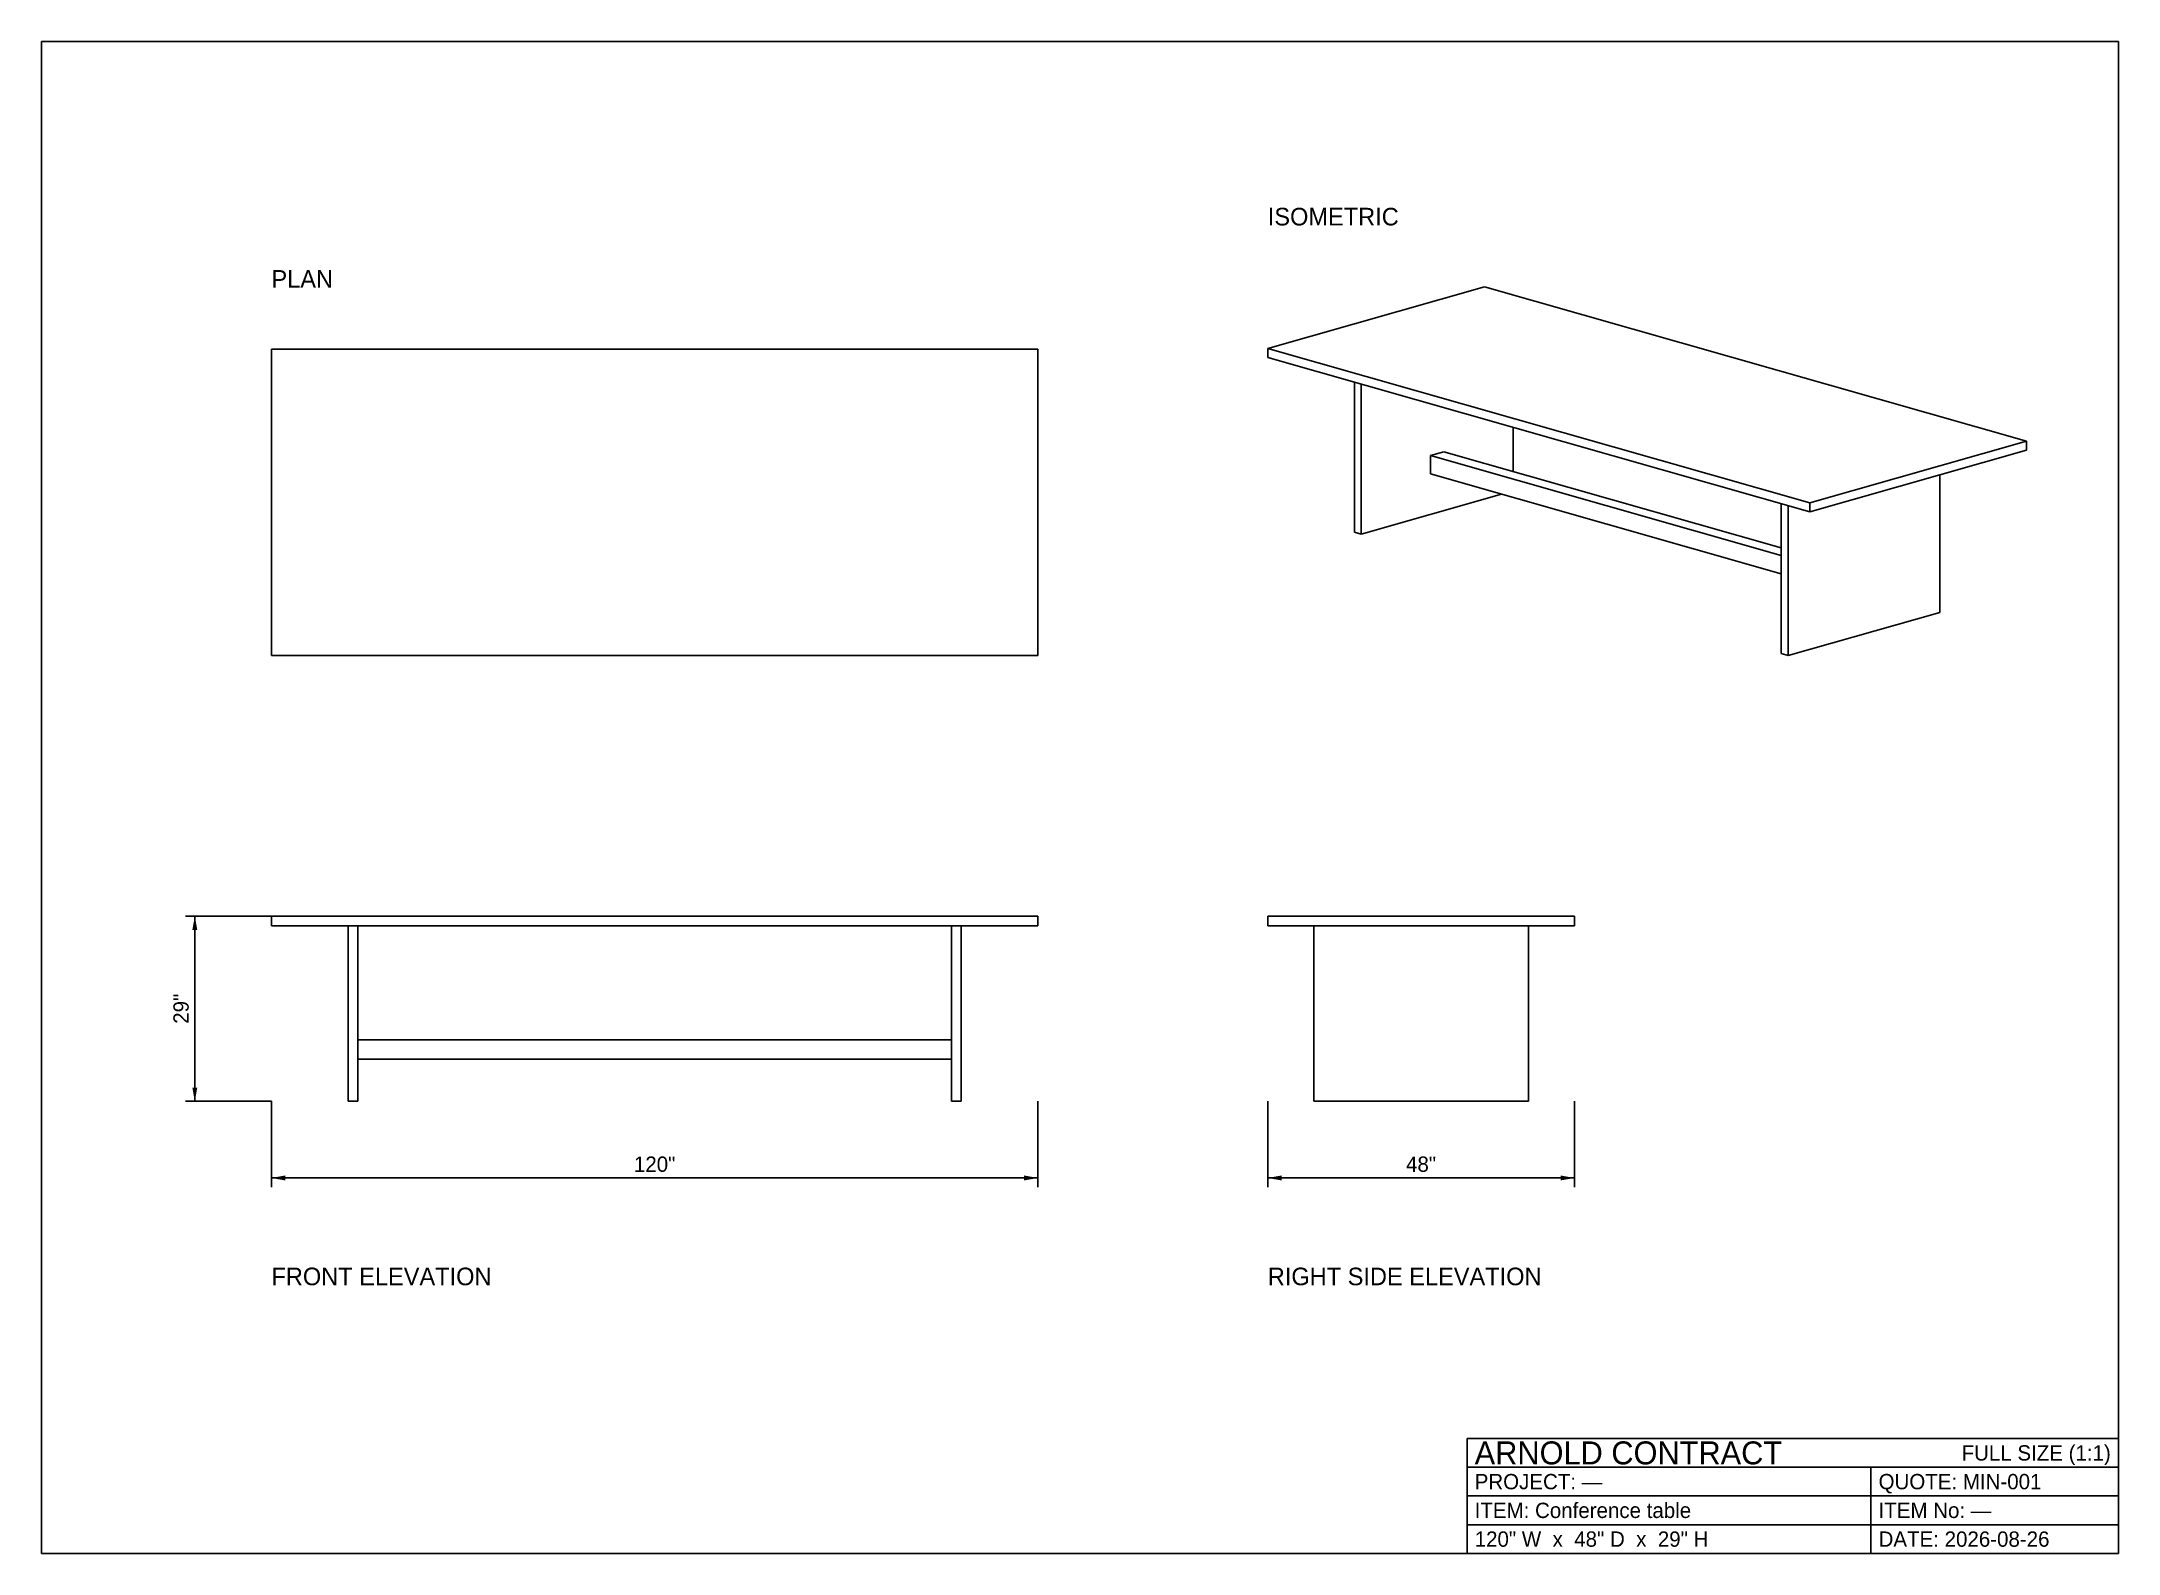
# Model space of a CAD drawing. Header units: inches. Extents: x -36 to 289, y -71 to 166.
import ezdxf
from ezdxf.enums import TextEntityAlignment as Align

# ---------------------------------------------------------------- set-up
doc = ezdxf.new("R2010")
doc.units = ezdxf.units.IN
doc.header["$MEASUREMENT"] = 0
for name, color, linetype in [('DIMS', 3, 'CONTINUOUS'), ('OUTLINE', 7, 'CONTINUOUS'), ('TITLE', 7, 'CONTINUOUS'), ('VIEWLABEL', 2, 'CONTINUOUS')]:
    doc.layers.add(name, color=color, linetype=linetype)

msp = doc.modelspace()

# ---------------------------------------------------------------- linework, layer by layer
at = {"layer": 'DIMS'}
for p, q in [((0, 29), (-13.44, 29)), ((-12, 0), (-12, 29)), ((0, 0), (-13.44, 0)), ((0, 0), (0, -13.44)), ((120, 0), (120, -13.44)), ((156, 0), (156, -13.44)), ((204, 0), (204, -13.44)), ((0, -12), (120, -12)), ((156, -12), (204, -12))]:
    msp.add_line(p, q, dxfattribs=at)
for points in [[(-12, 29), (-12.3888, 26.84), (-11.6112, 26.84)], [(-12, 0), (-11.6112, 2.16), (-12.3888, 2.16)], [(0, -12), (2.16, -12.3888), (2.16, -11.6112)], [(120, -12), (117.84, -11.6112), (117.84, -12.3888)], [(156, -12), (158.16, -12.3888), (158.16, -11.6112)], [(204, -12), (201.84, -11.6112), (201.84, -12.3888)]]:
    msp.add_solid(points, dxfattribs=at)
at = {"layer": 'OUTLINE'}
for p, q in [((189.941125, 127.554825), (156, 117.891954)), ((274.793939, 103.397648), (189.941125, 127.554825)), ((189.941125, 127.554825), (189.941125, 127.55462)), ((0, 117.8), (120, 117.8)), ((120, 117.8), (0, 117.8)), ((0, 117.8), (0, 117.8)), ((0, 117.8), (0, 69.8)), ((0, 117.8), (0, 69.8)), ((120, 117.8), (120, 117.8)), ((120, 117.8), (120, 69.8)), ((120, 117.8), (120, 69.8)), ((240.852814, 93.734778), (156, 117.891954)), ((156, 117.891954), (156, 116.454027)), ((156.000263, 116.454102), (156, 116.454027)), ((156, 116.454027), (240.852814, 92.29685)), ((169.57645, 112.589015), (169.57645, 89.125742)), ((170.63711, 88.823777), (170.63711, 112.28705)), ((194.395898, 98.649477), (194.395898, 105.523041)), ((183.577164, 101.729653), (181.455844, 101.125723)), ((236.398182, 85.483911), (181.455844, 101.125723)), ((181.455844, 101.125723), (181.455844, 98.249869)), ((236.398182, 86.69177), (183.577164, 101.729653)), ((183.577164, 101.729653), (183.577164, 101.729447)), ((274.793939, 103.397648), (240.852814, 93.734778)), ((274.793939, 101.959721), (240.852814, 92.29685)), ((274.793676, 101.959796), (274.793939, 101.959721)), ((274.793939, 101.959721), (274.793939, 103.397648)), ((181.456107, 98.249944), (181.455844, 98.249869)), ((181.455844, 98.249869), (236.398182, 82.608057)), ((261.217489, 76.56401), (261.217489, 98.094709)), ((192.601433, 95.076911), (170.63711, 88.823777)), ((236.398041, 93.565238), (236.398041, 70.101965)), ((237.458701, 69.8), (237.458701, 93.263274)), ((240.852814, 92.29685), (240.852814, 93.734778)), ((169.576713, 89.125816), (169.57645, 89.125742)), ((169.57645, 89.125742), (170.63711, 88.823777)), ((261.217489, 76.56401), (237.458701, 69.8)), ((261.217226, 76.564084), (261.217489, 76.56401)), ((0, 69.8), (120, 69.8)), ((120, 69.8), (0, 69.8)), ((0, 69.8), (0, 69.8)), ((120, 69.8), (120, 69.8)), ((236.398304, 70.10204), (236.398041, 70.101965)), ((236.398041, 70.101965), (237.458701, 69.8)), ((120, 29), (0, 29)), ((0, 29), (0, 27.5)), ((120, 29), (0, 29)), ((0, 29), (0, 27.5)), ((0, 29), (0, 29)), ((0, 27.5), (120, 27.5)), ((0, 27.5), (120, 27.5)), ((0, 27.5), (0, 27.5)), ((13.5, 27.5), (12, 27.5)), ((12, 27.5), (12, 0)), ((13.5, 27.5), (12, 27.5)), ((12, 27.5), (12, 0)), ((12, 27.5), (12, 27.5)), ((13.5, 0), (13.5, 27.5)), ((13.5, 0), (13.5, 27.5)), ((13.5, 27.5), (13.5, 27.5)), ((108, 27.5), (106.5, 27.5)), ((106.5, 27.5), (106.5, 0)), ((108, 27.5), (106.5, 27.5)), ((106.5, 27.5), (106.5, 0)), ((106.5, 27.5), (106.5, 27.5)), ((108, 0), (108, 27.5)), ((108, 0), (108, 27.5)), ((108, 27.5), (108, 27.5)), ((120, 27.5), (120, 29)), ((120, 27.5), (120, 29)), ((120, 29), (120, 29)), ((120, 27.5), (120, 27.5)), ((156, 27.5), (156, 29)), ((156, 29), (156, 29)), ((156, 29), (156, 27.5)), ((204, 29), (156, 29)), ((204, 29), (156, 29)), ((156, 27.5), (156, 27.5)), ((204, 27.5), (156, 27.5)), ((204, 27.5), (156, 27.5)), ((163.2, 0), (163.2, 27.5)), ((163.2, 27.5), (163.2, 27.5)), ((163.2, 27.5), (163.2, 0)), ((196.8, 27.5), (163.2, 27.5)), ((196.8, 27.5), (163.2, 27.5)), ((163.2, 0), (163.2, 27.5)), ((163.2, 27.5), (163.2, 27.5)), ((163.2, 27.5), (163.2, 0)), ((196.8, 27.5), (163.2, 27.5)), ((196.8, 27.5), (163.2, 27.5)), ((196.8, 0), (196.8, 27.5)), ((196.8, 27.5), (196.8, 27.5)), ((196.8, 27.5), (196.8, 0)), ((196.8, 0), (196.8, 27.5)), ((196.8, 27.5), (196.8, 27.5)), ((196.8, 27.5), (196.8, 0)), ((204, 27.5), (204, 29)), ((204, 29), (204, 29)), ((204, 29), (204, 27.5)), ((204, 27.5), (204, 27.5)), ((106.5, 9.62), (13.5, 9.62)), ((13.5, 9.62), (13.5, 6.62)), ((106.5, 9.62), (13.5, 9.62)), ((13.5, 9.62), (13.5, 6.62)), ((13.5, 9.62), (13.5, 9.62)), ((13.5, 6.62), (106.5, 6.62)), ((13.5, 6.62), (106.5, 6.62)), ((13.5, 6.62), (13.5, 6.62)), ((106.5, 6.62), (106.5, 9.62)), ((106.5, 6.62), (106.5, 9.62)), ((106.5, 9.62), (106.5, 9.62)), ((106.5, 6.62), (106.5, 6.62)), ((12, 0), (13.5, 0)), ((12, 0), (13.5, 0)), ((12, 0), (12, 0)), ((13.5, 0), (13.5, 0)), ((106.5, 0), (108, 0)), ((106.5, 0), (108, 0)), ((106.5, 0), (106.5, 0)), ((108, 0), (108, 0)), ((163.2, 0), (163.2, 0)), ((196.8, 0), (163.2, 0)), ((196.8, 0), (163.2, 0)), ((163.2, 0), (163.2, 0)), ((196.8, 0), (163.2, 0)), ((196.8, 0), (163.2, 0)), ((196.8, 0), (196.8, 0)), ((196.8, 0), (196.8, 0))]:
    msp.add_line(p, q, dxfattribs=at)
at = {"layer": 'TITLE'}
for p, q in [((289.193939, 165.954825), (-36, 165.954825)), ((-36, 165.954825), (-36, -70.8)), ((289.193939, -70.8), (289.193939, 165.954825)), ((289.193939, -52.8), (187.193939, -52.8)), ((187.193939, -52.8), (187.193939, -70.8)), ((289.193939, -70.8), (289.193939, -52.8)), ((187.193939, -57.3), (289.193939, -57.3)), ((250.433939, -70.8), (250.433939, -57.3)), ((187.193939, -61.8), (289.193939, -61.8)), ((187.193939, -66.3), (289.193939, -66.3)), ((-36, -70.8), (289.193939, -70.8)), ((187.193939, -70.8), (289.193939, -70.8))]:
    msp.add_line(p, q, dxfattribs=at)

# ---------------------------------------------------------------- texts
at = {"layer": 'DIMS'}
msp.add_text('29"', height=2.4, rotation=90, dxfattribs=at).set_placement((-12.96, 14.5), align=Align.CENTER)
for s, p in [('120"', (60, -11.04)), ('48"', (180, -11.04))]:
    msp.add_text(s, height=2.4, dxfattribs=at).set_placement(p, align=Align.CENTER)
at = {"layer": 'TITLE'}
for s, height, p in [('ARNOLD CONTRACT', 3.6, (188.393939, -56.85)), ('PROJECT: —', 2.4, (188.393939, -60.75)), ('QUOTE: MIN-001', 2.4, (251.633939, -60.75)), ('ITEM: Conference table', 2.4, (188.393939, -65.25)), ('ITEM No: —', 2.4, (251.633939, -65.25)), ('120" W  x  48" D  x  29" H', 2.4, (188.393939, -69.75)), ('DATE: 2026-08-26', 2.4, (251.633939, -69.75))]:
    msp.add_text(s, height=height, dxfattribs=at).set_placement(p)
msp.add_text('FULL SIZE (1:1)', height=2.4, dxfattribs=at).set_placement((287.993939, -56.25), align=Align.RIGHT)
at = {"layer": 'VIEWLABEL'}
for s, p in [('ISOMETRIC', (156, 137.154825)), ('PLAN', (0, 127.4)), ('FRONT ELEVATION', (0, -28.8)), ('RIGHT SIDE ELEVATION', (156, -28.8))]:
    msp.add_text(s, height=2.76, dxfattribs=at).set_placement(p)

doc.saveas('drawing.dxf')
